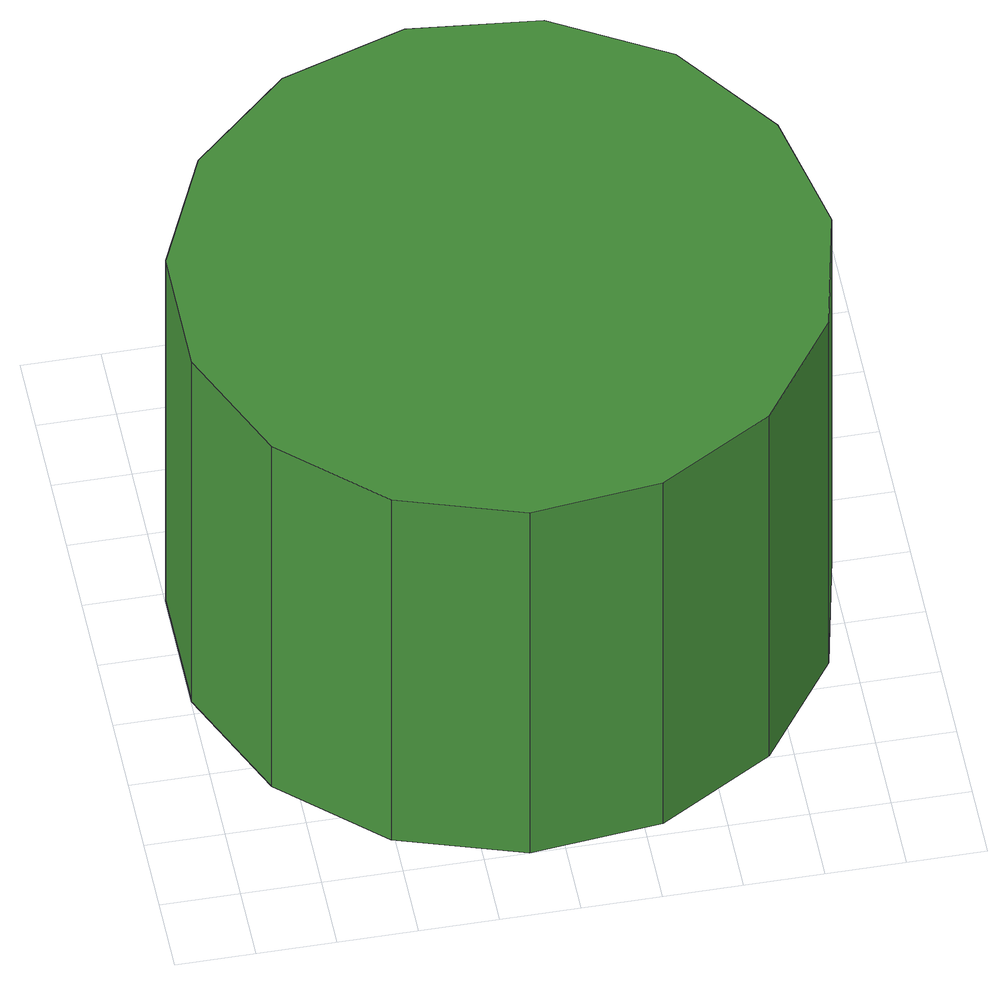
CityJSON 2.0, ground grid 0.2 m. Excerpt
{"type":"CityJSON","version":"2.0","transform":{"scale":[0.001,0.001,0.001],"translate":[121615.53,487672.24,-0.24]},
"CityObjects":{
"tree1":{"type":"SolitaryVegetationObject","attributes":{"function":"something"},"geometry":[{"type":"MultiSurface","lod":"1","boundaries":[[[0,1,2,3,4,5,6,7,8,9,10,11,12,13,14]],[[15,16,17,18,19,20,21,22,23,24,25,26,27,28,29]],[[0,29,28,1]],[[1,28,27,2]],[[2,27,26,3]],[[3,26,25,4]],[[4,25,24,5]],[[5,24,23,6]],[[6,23,22,7]],[[7,22,21,8]],[[8,21,20,9]],[[9,20,19,10]],[[10,19,18,11]],[[11,18,17,12]],[[12,17,16,13]],[[13,16,15,14]],[[14,15,29,0]]]}]}
},
"vertices":[
[1608,808,1218],[1537,1138,1218],[1339,1411,1218],[1047,1580,1218],[711,1615,1218],[390,1511,1218],[140,1285,1218],[2,977,1218],[2,639,1218],[140,331,1218],[390,105,1218],[711,1,1218],[1047,36,1218],[1339,205,1218],[1537,478,1218],[1537,478,1],[1339,205,1],[1047,36,1],[711,1,1],[390,105,1],[140,331,1],[2,639,1],[2,977,1],[140,1285,1],[390,1511,1],[711,1615,1],[1047,1580,1],[1339,1411,1],[1537,1138,1],[1608,808,1]
]}
